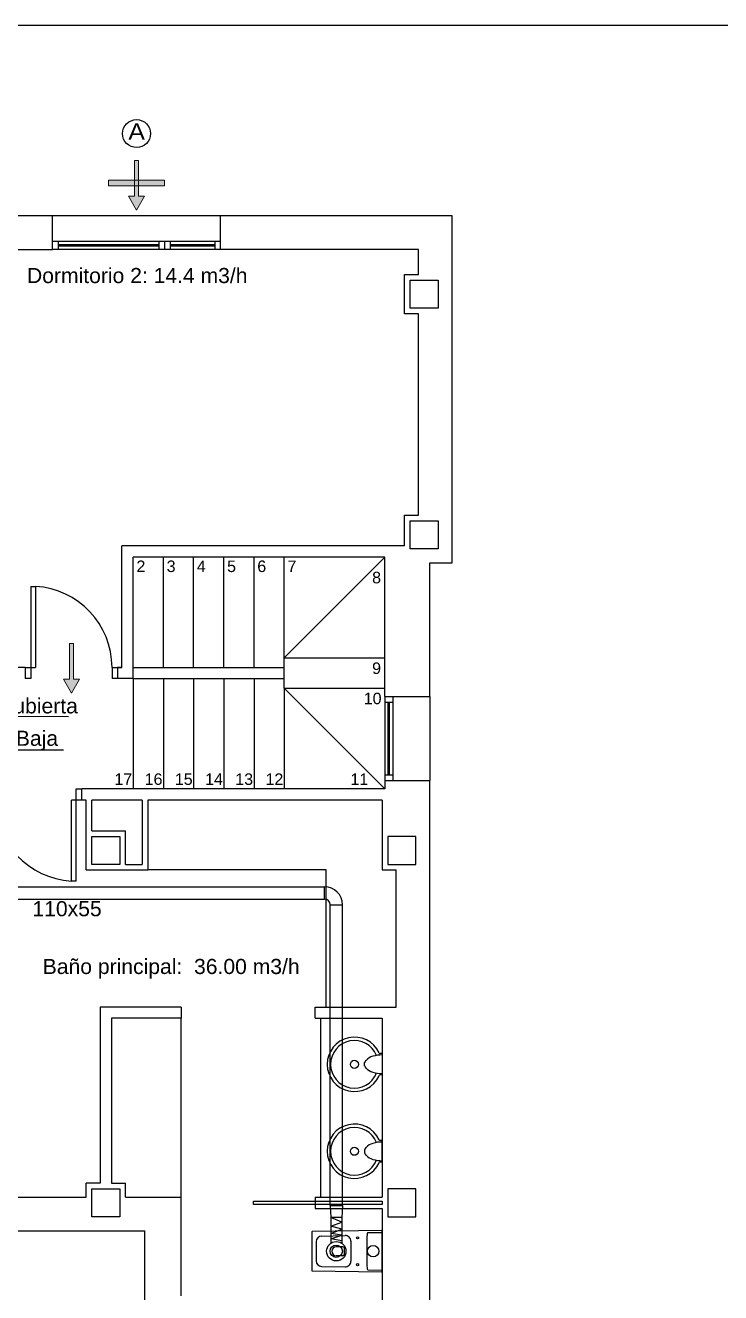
# Model space of a CAD drawing. Header units: millimetres. Extents: x 441156 to 441876, y 4514765 to 4515211.
# Drawn here: x 441310.8 to 441317.02, y 4514927.38 to 4514938.7 of the extents above; entities that cross this region are included whole.
import ezdxf
from ezdxf.enums import TextEntityAlignment as Align

# ---------------------------------------------------------------- set-up
doc = ezdxf.new("R2010")
doc.units = ezdxf.units.MM
doc.linetypes.add('CONTINUA', pattern=[0])
doc.layers.add('01_cartela', color=6, linetype='Continuous', plot=False)
for name, color, linetype in [('01_mono PRIMERA', 2, 'Continuous'), ('01_textos', 7, 'Continuous'), ('Instalaciones_ventilación_texto', 7, 'Continuous')]:
    doc.layers.add(name, color=color, linetype=linetype)
doc.layers.add('Instalaciones_ventilación_extracción', color=86, linetype='Continuous', lineweight=25)
doc.styles.add('NIEVES2', font='sanss___.ttf')

# ---------------------------------------------------------------- blocks, each defined once
blk = doc.blocks.new('A$C11D349B9')
at = {"layer": '01_mono PRIMERA', "color": 254}
for p, q in [((5.983, 13.7, 0), (4.433, 13.7, 0)), ((5.983, 13.4, 0), (5.983, 13.7, 0)), ((7.483, 13.7, 0), (5.983, 13.7, 0)), ((9.553, 13.7, 0), (7.483, 13.7, 0)), ((7.483, 13.4, 0), (7.483, 13.7, 0)), ((9.553, 10.6), (9.553, 13.7)), ((5.458, 13.4, 0), (5.983, 13.4, 0)), ((7.483, 13.47, 0), (5.983, 13.47, 0)), ((7.483, 13.4, 0), (5.983, 13.4, 0)), ((6.033, 13.47, 0), (6.033, 13.4, 0)), ((6.933, 13.442, 0), (6.033, 13.442, 0)), ((6.933, 13.428, 0), (6.033, 13.428, 0)), ((6.933, 13.47, 0), (6.933, 13.4, 0)), ((6.983, 13.47, 0), (6.983, 13.4, 0)), ((7.033, 13.47, 0), (7.033, 13.4, 0)), ((7.433, 13.442, 0), (7.033, 13.442, 0)), ((7.433, 13.428, 0), (7.033, 13.428, 0)), ((7.433, 13.47, 0), (7.433, 13.4, 0)), ((9.253, 13.4, 0), (7.483, 13.4, 0)), ((9.253, 13.175), (9.253, 13.4)), ((9.253, 11.025), (9.253, 12.825)), ((9.128, 10.75), (6.603, 10.75)), ((6.603, 9.665), (6.603, 10.75)), ((8.953, 10.65), (6.703, 10.65)), ((6.703, 9.565), (6.703, 10.65)), ((6.973, 9.665), (6.973, 10.65)), ((7.243, 9.665), (7.243, 10.65)), ((7.513, 9.665), (7.513, 10.65)), ((7.783, 9.665), (7.783, 10.65)), ((8.053, 9.75), (8.053, 10.65)), ((8.053, 9.75), (8.953, 10.65)), ((8.953, 9.405), (8.953, 10.65)), ((9.353, 9.405), (9.353, 10.6)), ((9.353, 10.6, 0), (9.553, 10.6, 0)), ((5.789, 10.388), (5.831, 10.388)), ((5.789, 10.388), (5.789, 9.565)), ((5.831, 10.388), (5.831, 9.665)), ((8.053, 9.75), (8.953, 9.75)), ((8.053, 9.48), (8.053, 9.75)), ((5.739, 9.665), (5.068, 9.665)), ((5.739, 9.665), (5.831, 9.665)), ((5.739, 9.665), (5.739, 9.565)), ((6.514, 9.665), (6.564, 9.665)), ((6.514, 9.665), (6.514, 9.565)), ((6.603, 9.665), (6.564, 9.665)), ((6.564, 9.665), (6.603, 9.665)), ((6.564, 9.665), (6.564, 9.565)), ((6.703, 9.665), (8.053, 9.665)), ((5.789, 9.565), (5.739, 9.565)), ((6.564, 9.565), (6.514, 9.565)), ((6.703, 9.565), (6.564, 9.565)), ((6.703, 9.565), (6.703, 8.58)), ((6.703, 9.565), (8.053, 9.565)), ((6.973, 9.565), (6.973, 8.58)), ((7.243, 9.565), (7.243, 8.58)), ((7.513, 9.565), (7.513, 8.58)), ((7.783, 9.565), (7.783, 8.58)), ((8.053, 9.48), (8.953, 9.48)), ((8.053, 9.48), (8.053, 8.58)), ((8.053, 9.48), (8.953, 8.58)), ((8.953, 9.405), (8.953, 8.655)), ((8.953, 9.405), (9.353, 9.405)), ((9.023, 9.405), (9.023, 8.655)), ((9.353, 9.405), (9.353, 8.655)), ((8.953, 9.355), (9.023, 9.355)), ((8.981, 8.705), (8.981, 9.355)), ((8.995, 8.705), (8.995, 9.355)), ((8.953, 8.705), (9.023, 8.705)), ((8.953, 8.655), (9.353, 8.655)), ((8.953, 8.655), (8.953, 8.58)), ((9.353, 3), (9.353, 8.655)), ((6.194, 7.756), (6.194, 8.58)), ((6.194, 8.58), (6.244, 8.58)), ((8.953, 8.58), (6.244, 8.58)), ((6.244, 8.48), (6.244, 8.58)), ((6.244, 8.48), (6.153, 8.48)), ((6.153, 7.756), (6.153, 8.48)), ((6.283, 8.48), (6.244, 8.48)), ((6.283, 8.48), (6.244, 8.48)), ((6.283, 7.855), (6.283, 8.48)), ((6.333, 8.205), (6.333, 8.48)), ((6.783, 8.48), (6.333, 8.48)), ((6.783, 8.48), (6.783, 7.905)), ((8.928, 8.48), (6.833, 8.48)), ((6.833, 8.48), (6.833, 7.855)), ((6.333, 8.205), (6.633, 8.205)), ((6.633, 7.905), (6.633, 8.205)), ((6.283, 7.855), (6.833, 7.855)), ((6.633, 7.905), (6.783, 7.905)), ((8.428, 7.855), (6.833, 7.855)), ((8.428, 6.63), (8.428, 7.855)), ((8.928, 7.855, 0), (9.053, 7.855, 0)), ((9.053, 6.63), (9.053, 7.855)), ((6.194, 7.756), (6.153, 7.756)), ((6.408, 6.63), (6.408, 5.055)), ((7.133, 6.63, 0), (6.408, 6.63)), ((7.133, 6.63, 0), (7.133, 6.53, 0)), ((8.328, 6.63, 0), (9.053, 6.63, 0)), ((8.328, 6.53, 0), (8.328, 6.63, 0)), ((6.508, 6.53), (6.508, 5.055)), ((7.133, 6.53, 0), (6.508, 6.53, 0)), ((7.133, 6.53, 0), (6.508, 6.53, 0)), ((7.133, 4.93, 0), (7.133, 6.53, 0)), ((8.328, 6.53, 0), (8.928, 6.53, 0)), ((8.378, 6.53, 0), (8.378, 4.93, 0)), ((8.928, 6.53, 0), (8.928, 4.93, 0)), ((8.771, 6.103, 0), (8.771, 6.134, 0)), ((8.926, 6.215, 0), (8.911, 6.214, 0)), ((8.928, 6.212, 0), (8.928, 6.024, 0)), ((8.926, 6.022, 0), (8.911, 6.023, 0)), ((8.926, 5.438, 0), (8.911, 5.437, 0)), ((8.771, 5.356, 0), (8.771, 5.326, 0)), ((8.928, 5.247, 0), (8.928, 5.435, 0)), ((8.926, 5.244, 0), (8.911, 5.245, 0)), ((6.408, 5.055), (6.283, 5.055)), ((6.283, 4.93, 0), (6.283, 5.055, 0)), ((6.358, 5.055), (6.358, 5.055)), ((6.508, 5.055), (6.633, 5.055)), ((6.558, 5.055), (6.558, 5.055)), ((6.633, 4.93, 0), (6.633, 5.055, 0)), ((5.628, 4.93, 0), (6.283, 4.93, 0)), ((6.633, 4.93, 0), (7.133, 4.93, 0)), ((7.133, 4.05, 0), (7.133, 4.93, 0)), ((8.328, 4.93, 0), (8.928, 4.93)), ((8.328, 4.93, 0), (8.328, 4.894, 0)), ((8.328, 4.894, 0), (8.328, 4.866, 0)), ((8.328, 4.866, 0), (8.328, 4.83, 0)), ((8.328, 4.83, 0), (8.928, 4.83)), ((8.928, 4.83, 0), (8.928, 3.3, 0)), ((5.628, 4.63), (6.808, 4.63)), ((6.808, 3), (6.808, 4.63)), ((8.338, 4.534, 0), (8.338, 4.362, 0)), ((8.387, 4.584, 0), (8.597, 4.588, 0)), ((8.648, 4.538, 0), (8.648, 4.358, 0)), ((8.801, 4.614, 0), (8.928, 4.616, 0)), ((8.578, 4.488, 0), (8.518, 4.488, 0)), ((8.588, 4.478, 0), (8.588, 4.418, 0)), ((8.387, 4.312, 0), (8.597, 4.308, 0)), ((8.578, 4.408, 0), (8.518, 4.408, 0)), ((8.801, 4.282, 0), (8.928, 4.28, 0))]:
    blk.add_line(p, q, dxfattribs=at)
for points in [[(9.253, 12.825), (9.128, 12.825), (9.128, 13.175)], [(9.128, 13.175), (9.253, 13.175)], [(9.128, 10.75), (9.128, 11.025)], [(9.128, 11.025), (9.253, 11.025)], [(8.928, 8.48), (8.928, 7.855)]]:
    blk.add_lwpolyline(points, dxfattribs=at)
for points in [[(9.178, 13.125), (9.428, 13.125), (9.428, 12.875), (9.178, 12.875), (9.178, 13.125)], [(9.178, 10.975), (9.428, 10.975), (9.428, 10.725), (9.178, 10.725), (9.178, 10.975)], [(6.583, 7.905), (6.333, 7.905), (6.333, 8.155), (6.583, 8.155), (6.583, 7.905)], [(8.978, 7.905), (9.228, 7.905), (9.228, 8.155), (8.978, 8.155), (8.978, 7.905)], [(6.583, 4.755), (6.333, 4.755), (6.333, 5.005), (6.583, 5.005), (6.583, 4.755)], [(8.978, 4.755), (9.228, 4.755), (9.228, 5.005), (8.978, 5.005), (8.978, 4.755)]]:
    blk.add_lwpolyline(points, close=True, dxfattribs=at)
at = {"layer": '01_mono PRIMERA', "color": 254, "elevation": 0}
blk.add_lwpolyline([(7.778, 4.894), (8.928, 4.894), (8.928, 4.866), (7.778, 4.866)], close=True, dxfattribs=at)
at = {"layer": '01_mono PRIMERA', "color": 254, "elevation": 0, "flags": 128}
blk.add_lwpolyline([(8.928, 4.629, 0.414214), (8.924, 4.633), (8.923, 4.633), (8.302, 4.623, 0.436396), (8.298, 4.619), (8.298, 4.277, 0.436396), (8.302, 4.273), (8.923, 4.263), (8.924, 4.263, 0.414214), (8.928, 4.267)], format="xyb", close=True, dxfattribs=at)
at = {"layer": '01_mono PRIMERA', "color": 254}
for centre, radius in [((8.68, 6.118, 0), 0.036), ((8.68, 5.341, 0), 0.036), ((8.708, 4.568, 0), 0.01), ((8.848, 4.448, 0), 0.051), ((8.708, 4.328, 0), 0.01)]:
    blk.add_circle(centre, radius, dxfattribs=at)
for centre, radius, start, end in [((5.789, 9.665), 0.725, 0, 86.7242), ((6.194, 8.48), 0.725, 180, 266.7242), ((8.68, 6.118, 0), 0.243, 24.8749, 335.1251), ((8.68, 6.118, 0), 0.213, 22.0656, 338.0564), ((8.819, 6.119, 0), 0.0498, 135.6956, 162.5904), ((8.886, 6.053, 0), 0.143, 106.8165, 135.6956), ((8.925, 5.923, 0), 0.279, 89.383, 106.8165), ((8.912, 6.227, 0), 0.0128, 210.5291, 266.214), ((8.925, 6.212, 0), 0.0027, 0, 83.3159), ((8.819, 6.119, 0), 0.0498, 197.9532, 224.3044), ((8.886, 6.184, 0), 0.143, 224.3044, 253.1835), ((8.925, 6.314, 0), 0.279, 253.1835, 270.617), ((8.912, 6.01, 0), 0.0128, 93.786, 149.4709), ((8.925, 6.024, 0), 0.0027, 276.6841, 0), ((8.68, 5.341, 0), 0.243, 24.8749, 335.1251), ((8.68, 5.341, 0), 0.213, 21.9436, 337.9344), ((8.912, 5.45, 0), 0.0128, 210.5291, 266.214), ((8.925, 5.435, 0), 0.0027, 0, 83.3159), ((8.819, 5.341, 0), 0.0498, 135.6956, 162.0468), ((8.819, 5.341, 0), 0.0498, 197.4096, 224.3044), ((8.886, 5.275, 0), 0.143, 106.8165, 135.6956), ((8.925, 5.145, 0), 0.279, 89.383, 106.8165), ((8.886, 5.406, 0), 0.143, 224.3044, 253.1835), ((8.925, 5.536, 0), 0.279, 253.1835, 270.617), ((8.912, 5.232, 0), 0.0128, 93.786, 149.4709), ((8.925, 5.247, 0), 0.0027, 276.6841, 0), ((8.388, 4.534, 0), 0.05, 90.924, 180), ((8.598, 4.538, 0), 0.05, 0, 90.924), ((11.772, 4.448, 0), 2.982, 176.9359, 183.0641), ((8.801, 4.607, 0), 0.007, 90.924, 176.9359), ((8.518, 4.448, 0), 0.04, 90, 270), ((8.578, 4.478, 0), 0.01, 0, 90), ((8.578, 4.418, 0), 0.01, 270, 0), ((8.388, 4.362, 0), 0.05, 180, 269.076), ((8.598, 4.358, 0), 0.05, 269.076, 0), ((8.801, 4.289, 0), 0.007, 183.0641, 269.076)]:
    blk.add_arc(centre, radius, start, end, dxfattribs=at)
at = {"layer": '01_mono PRIMERA', "color": 254, "style": 'NIEVES2'}
for s, height, p in [('2', 0.103, (6.772, 10.517)), ('3', 0.103, (7.042, 10.517)), ('4', 0.103, (7.312, 10.517)), ('5', 0.103, (7.582, 10.517)), ('6', 0.103, (7.852, 10.517)), ('7', 0.103, (8.122, 10.517)), ('8', 0.103, (8.878, 10.416)), ('9', 0.103, (8.878, 9.606)), ('10', 0.1026, (8.843, 9.336)), ('17', 0.1026, (6.615, 8.615)), ('16', 0.1026, (6.885, 8.615)), ('15', 0.1026, (7.155, 8.615)), ('14', 0.1026, (7.425, 8.615)), ('13', 0.1026, (7.695, 8.615)), ('12', 0.1026, (7.965, 8.615)), ('11', 0.1026, (8.724, 8.615))]:
    blk.add_text(s, height=height, dxfattribs=at).set_placement(p, align=Align.CENTER)

msp = doc.modelspace()

# ---------------------------------------------------------------- hatches: boundary and pattern name
at = {"layer": 'Instalaciones_ventilación_texto', "lineweight": 0}
for points in [[(441311.81510804, 4514937.49491185), (441311.81517136, 4514937.17679283), (441311.86898849, 4514937.17680355), (441311.79725731, 4514937.05121597), (441311.72547615, 4514937.17677498), (441311.77929328, 4514937.17678569), (441311.77922996, 4514937.49490471)], [(441312.04835058, 4514937.31915565), (441312.04836058, 4514937.26892633), (441311.5460674, 4514937.26882636), (441311.5460574, 4514937.31905568)], [(441311.23385538, 4514933.17891902), (441311.2339187, 4514932.8608), (441311.28773583, 4514932.86081072), (441311.21600465, 4514932.73522314), (441311.14422349, 4514932.86078215), (441311.19804062, 4514932.86079286), (441311.1979773, 4514933.17891188)]]:
    msp.add_hatch(color=10, dxfattribs=at).paths.add_polyline_path(points)

# ---------------------------------------------------------------- linework, layer by layer
at = {"layer": '01_cartela', "color": 3}
msp.add_lwpolyline([(441294.27109342, 4514938.70368948), (441294.27109342, 4514917.16866547), (441324.90908148, 4514917.16866547), (441324.90908148, 4514938.70368948)], close=True, dxfattribs=at)
at = {"layer": '01_textos'}
for p, q in [((441309.9076628, 4514932.53604916, 0.0000052), (441311.18800839, 4514932.52798093, 0.0000052)), ((441309.88499781, 4514932.22993241, 0.0000052), (441311.14561533, 4514932.22993241, 0.0000052))]:
    msp.add_line(p, q, dxfattribs=at)
msp.add_circle((441311.79715567, 4514937.73642149, 0.00000573), 0.12523844, dxfattribs=at)
at = {"layer": 'Instalaciones_ventilación_extracción'}
for p, q in [((441308.43744607, 4514931.00621597, 0.0000052), (441313.47715586, 4514931.00621597, 0.0000095)), ((441313.47715586, 4514930.89621597, 0.00000926), (441313.47715586, 4514931.00621597, 0.00000926)), ((441308.43744607, 4514930.89621597, 0.0000052), (441313.47716048, 4514930.89621597, 0.0000095)), ((441313.52715586, 4514928.15941561, 0.00000902), (441313.52715586, 4514930.84621597, 0.00000926)), ((441313.52715586, 4514930.84621597, 0.00000926), (441313.63715586, 4514930.84621597, 0.00000926)), ((441313.63715586, 4514928.15941561, 0.00000902), (441313.63715586, 4514930.84621597, 0.00000926)), ((441313.52715586, 4514928.15941561, 0.00000902), (441313.53215586, 4514928.051402, 0.00000902)), ((441313.52715586, 4514928.15941561, 0.00000902), (441313.63715586, 4514928.15941561, 0.00000902)), ((441313.63715586, 4514928.15941561, 0.00000902), (441313.63215586, 4514928.051402, 0.00000902)), ((441313.63215586, 4514928.051402, 0.00000902), (441313.53215586, 4514928.051402, 0.00000902)), ((441313.53215586, 4514928.051402, 0.00000902), (441313.53215586, 4514927.82041132, 0.00000902)), ((441313.63215586, 4514928.01036759, 0.00000902), (441313.53215586, 4514928.051402, 0.00000902)), ((441313.53215586, 4514927.97343196, 0.00000902), (441313.63215586, 4514928.01036759, 0.00000902)), ((441313.63215586, 4514928.051402, 0.00000902), (441313.63215586, 4514927.82041132, 0.00000902)), ((441313.63215586, 4514927.94778387, 0.00000902), (441313.53215586, 4514927.97343196, 0.00000902)), ((441313.53215586, 4514927.90879673, 0.00000902), (441313.63215586, 4514927.94778387, 0.00000902)), ((441313.63215586, 4514927.89238042, 0.00000902), (441313.53215586, 4514927.90879673, 0.00000902)), ((441313.53215586, 4514927.85955205, 0.00000902), (441313.63215586, 4514927.89238042, 0.00000902)), ((441313.63215586, 4514927.84313574, 0.00000902), (441313.53215586, 4514927.85955205, 0.00000902))]:
    msp.add_line(p, q, dxfattribs=at)
for radius in [0.08679792, 0.05461261]:
    msp.add_circle((441313.58215586, 4514927.74946149, 0.00000902), radius, dxfattribs=at)
for radius in [0.16, 0.05]:
    msp.add_arc((441313.47715586, 4514930.84621597, 0.00000926), radius, 0, 90, dxfattribs=at)
at = {"layer": 'Instalaciones_ventilación_texto', "color": 10, "lineweight": 0}
for points in [[(441311.81510804, 4514937.49491185), (441311.81517136, 4514937.17679283), (441311.86898849, 4514937.17680355), (441311.79725731, 4514937.05121597), (441311.72547615, 4514937.17677498), (441311.77929328, 4514937.17678569), (441311.77922996, 4514937.49490471)], [(441312.04835058, 4514937.31915565), (441312.04836058, 4514937.26892633), (441311.5460674, 4514937.26882636), (441311.5460574, 4514937.31905568)], [(441311.23385538, 4514933.17891902), (441311.2339187, 4514932.8608), (441311.28773583, 4514932.86081072), (441311.21600465, 4514932.73522314), (441311.14422349, 4514932.86078215), (441311.19804062, 4514932.86079286), (441311.1979773, 4514933.17891188)]]:
    msp.add_lwpolyline(points, close=True, dxfattribs=at)

# ---------------------------------------------------------------- block references
at = {"layer": '01_mono PRIMERA', "color": 254, "linetype": 'CONTINUA'}
msp.add_blockref('A$C11D349B9', (441305.06417324, 4514923.30153799, 0.0000052), dxfattribs=at)

# ---------------------------------------------------------------- texts
at = {"layer": '01_textos', "style": 'NIEVES2', "width": 1.098418}
msp.add_text('A', height=0.14733934, rotation=0.012239667, dxfattribs=at).set_placement((441311.72405117, 4514937.68136978, 0.00000573), (441311.8721272, 4514937.68140142, 0.00000573), align=Align.FIT)
at = {"layer": '01_textos', "style": 'NIEVES2'}
for s, p in [('Dormitorio 2: 14.4 m3/h', (441311.8033914, 4514936.40062768, 0.00004637)), ('Baño principal:  36.00 m3/h', (441312.10671777, 4514930.22661494, 0.00005009))]:
    msp.add_text(s, height=0.135, rotation=0.000000083, dxfattribs=at).set_placement(p, align=Align.CENTER)
for s, p in [('Sube a Cubierta', (441309.91011812, 4514932.55531706, 0.0000052)), ('Viene de Baja', (441309.92190913, 4514932.26568364, 0.0000052)), ('110x55', (441310.86698377, 4514930.74286069, 0.0000052))]:
    msp.add_text(s, height=0.135, rotation=359.999999917, dxfattribs=at).set_placement(p)

doc.saveas('drawing.dxf')
